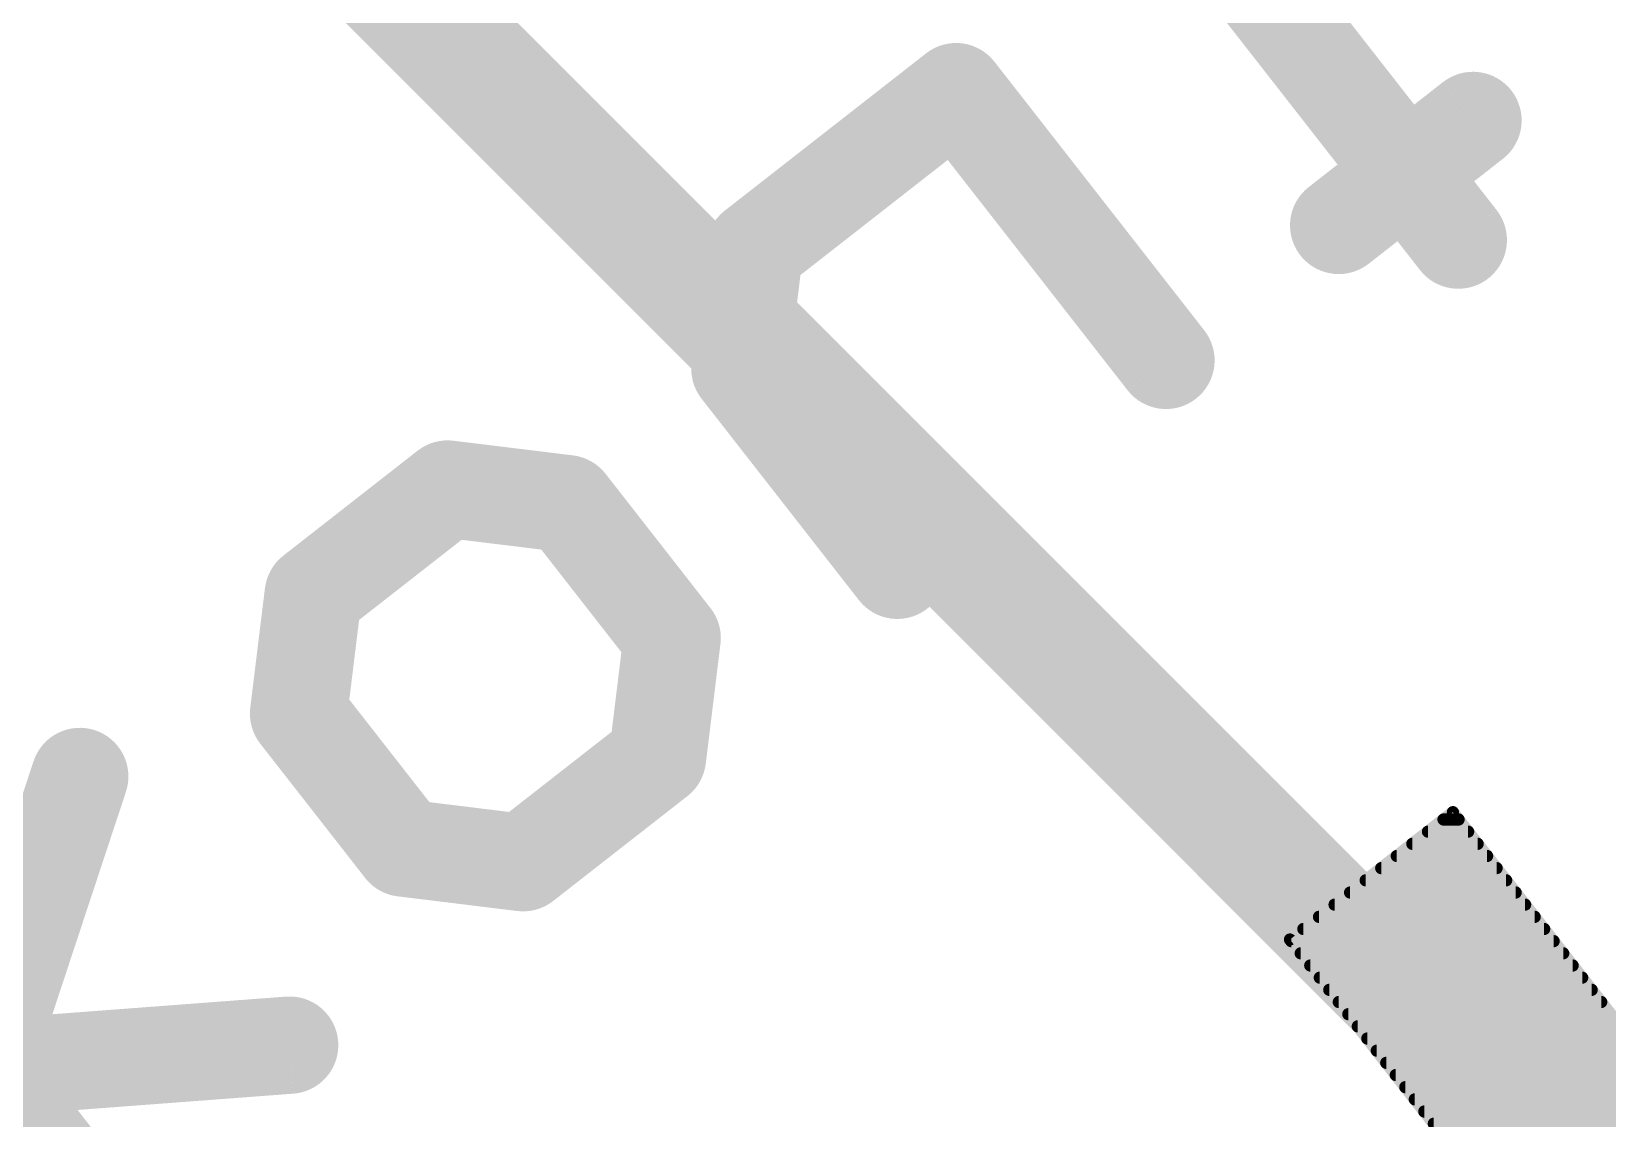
# Model space of a CAD drawing. Extents: x -0.1 to 20.3, y -11.4 to 28.1.
# Drawn here: x 11.344 to 14.635, y 17.283 to 19.552 of the extents above; entities that cross this region are included whole.
import ezdxf

# ---------------------------------------------------------------- set-up
doc = ezdxf.new("R2010")
doc.units = 0
doc.layers.add('1', color=12, linetype='CONTINUOUS')
doc.layers.add('22', color=40, linetype='CONTINUOUS')

msp = doc.modelspace()

# ---------------------------------------------------------------- linework, layer by layer
at = {"layer": '1', "const_width": 0.254}
msp.add_lwpolyline([(17.145, 14.605), (11.89, 19.86)], dxfattribs=at)
at = {"layer": '22'}
for points, const_width in [([(14.3235, 19.1165), (13.8852, 19.6774)], 0.2032), ([(12.8542, 19.0977), (13.2749, 19.4263)], 0.2032), ([(13.2749, 19.4263), (13.7131, 18.8654)], 0.2032), ([(14.0737, 19.1471), (14.3541, 19.3663)], 0.2032), ([(12.8235, 18.8479), (12.8542, 19.0977)], 0.2032), ([(13.1522, 18.4272), (12.8235, 18.8479)], 0.2032), ([(11.9327, 18.3777), (12.2131, 18.5968)], 0.2032), ([(12.2131, 18.5968), (12.4629, 18.5662)], 0.2032), ([(12.4629, 18.5662), (12.682, 18.2857)], 0.2032), ([(11.902, 18.1279), (11.9327, 18.3777)], 0.2032), ([(12.682, 18.2857), (12.6514, 18.0359)], 0.2032), ([(12.1211, 17.8475), (11.902, 18.1279)], 0.2032), ([(12.6514, 18.0359), (12.3709, 17.8168)], 0.2032), ([(11.4452, 17.9969), (11.2437, 17.3877)], 0.2032), ([(12.3709, 17.8168), (12.1211, 17.8475)], 0.2032), ([(14.3121, 17.9223), (13.9719, 17.6565)], 0.0254), ([(14.9158, 17.1497), (14.3121, 17.9223)], 0.0254), ([(14.2925, 17.907), (14.3241, 17.907)], 0.0254), ([(14.2275, 17.8562), (14.3638, 17.8562)], 0.0254), ([(14.26, 17.8816), (14.344, 17.8816)], 0.0254), ([(14.195, 17.8308), (14.3836, 17.8308)], 0.0254), ([(14.1625, 17.8054), (14.4035, 17.8054)], 0.0254), ([(11.0245, 17.6682), (11.6819, 16.8268)], 0.2032), ([(14.13, 17.78), (14.4233, 17.78)], 0.0254), ([(14.065, 17.7292), (14.463, 17.7292)], 0.0254), ([(14.0975, 17.7546), (14.4432, 17.7546)], 0.0254), ([(14.0325, 17.7038), (14.4829, 17.7038)], 0.0254), ([(13.9999, 17.6784), (14.5027, 17.6784)], 0.0254), ([(13.9719, 17.6565), (14.9602, 16.3915)], 0.0254), ([(13.9746, 17.653), (14.5226, 17.653)], 0.0254), ([(13.9944, 17.6276), (14.5424, 17.6276)], 0.0254), ([(14.0143, 17.6022), (14.5622, 17.6022)], 0.0254), ([(14.0341, 17.5768), (14.5821, 17.5768)], 0.0254), ([(14.054, 17.5514), (14.6019, 17.5514)], 0.0254), ([(14.0738, 17.526), (14.6218, 17.526)], 0.0254), ([(11.2437, 17.3877), (11.8834, 17.436)], 0.2032), ([(14.0937, 17.5006), (14.6416, 17.5006)], 0.0254), ([(14.1135, 17.4752), (14.6615, 17.4752)], 0.0254), ([(14.1334, 17.4498), (14.6813, 17.4498)], 0.0254), ([(14.1532, 17.4244), (14.7012, 17.4244)], 0.0254), ([(14.173, 17.399), (14.721, 17.399)], 0.0254), ([(14.1929, 17.3736), (14.7409, 17.3736)], 0.0254), ([(14.2127, 17.3482), (14.7607, 17.3482)], 0.0254), ([(14.2326, 17.3228), (14.7805, 17.3228)], 0.0254), ([(14.2524, 17.2974), (14.8004, 17.2974)], 0.0254), ([(14.2723, 17.272), (14.8202, 17.272)], 0.0254)]:
    msp.add_lwpolyline(points, dxfattribs=dict(at, const_width=const_width))
for points, const_width in [([(13.3149, 19.4576, 1), (13.2348, 19.3951)], 0.1016), ([(13.3061, 19.3863, 1), (13.2436, 19.4664)], 0.1016), ([(14.3854, 19.3262, 1), (14.3229, 19.4063)], 0.1016), ([(14.0424, 19.1872, 1), (14.105, 19.1071)], 0.1016), ([(12.8229, 19.1377, 1), (12.8855, 19.0576)], 0.1016), ([(12.9046, 19.0915, 1), (12.8038, 19.1039)], 0.1016), ([(14.2834, 19.0852, 1), (14.3635, 19.1477)], 0.1016), ([(12.8635, 18.8792, 1), (12.7835, 18.8166)], 0.1016), ([(13.6731, 18.8341, 1), (13.7531, 18.8967)], 0.1016), ([(12.7731, 18.8541, 1), (12.8739, 18.8417)], 0.1016), ([(12.2193, 18.6472, 1), (12.2069, 18.5464)], 0.1016), ([(12.2444, 18.5568, 1), (12.1819, 18.6369)], 0.1016), ([(12.5029, 18.5974, 1), (12.4229, 18.5349)], 0.1016), ([(12.4567, 18.5157, 1), (12.4691, 18.6166)], 0.1016), ([(13.1122, 18.3959, 1), (13.1922, 18.4585)], 0.1016), ([(11.9014, 18.4177, 1), (11.964, 18.3377)], 0.1016), ([(11.9831, 18.3715, 1), (11.8823, 18.3839)], 0.1016), ([(12.7325, 18.2795, 1), (12.6316, 18.2919)], 0.1016), ([(12.642, 18.2544, 1), (12.7221, 18.317)], 0.1016), ([(11.942, 18.1592, 1), (11.862, 18.0967)], 0.1016), ([(11.8516, 18.1341, 1), (11.9524, 18.1217)], 0.1016), ([(12.6826, 17.9959, 1), (12.6201, 18.0759)], 0.1016), ([(11.4934, 17.9809, 1), (11.397, 18.0128)], 0.1016), ([(12.6009, 18.0421, 1), (12.7018, 18.0297)], 0.1016), ([(12.1273, 17.8979, 1), (12.1149, 17.797)], 0.1016), ([(14.3171, 17.9262, 1), (14.3071, 17.9184)], 0.0127), ([(14.3161, 17.9173, 1), (14.3082, 17.9273)], 0.0127), ([(12.0811, 17.8162, 1), (12.1612, 17.8787)], 0.1016), ([(12.3396, 17.8568, 1), (12.4022, 17.7768)], 0.1016), ([(12.3647, 17.7664, 1), (12.3771, 17.8672)], 0.1016), ([(14.2925, 17.9134, 1), (14.2925, 17.9006)], 0.0127), ([(14.3241, 17.9006, 1), (14.3241, 17.9134)], 0.0127), ([(14.2275, 17.8626, 1), (14.2275, 17.8498)], 0.0127), ([(14.26, 17.888, 1), (14.26, 17.8753)], 0.0127), ([(14.344, 17.8753, 1), (14.344, 17.888)], 0.0127), ([(14.3638, 17.8498, 1), (14.3638, 17.8626)], 0.0127), ([(14.195, 17.8372, 1), (14.195, 17.8244)], 0.0127), ([(14.3836, 17.8244, 1), (14.3836, 17.8372)], 0.0127), ([(14.1625, 17.8118, 1), (14.1625, 17.7991)], 0.0127), ([(14.4035, 17.7991, 1), (14.4035, 17.8118)], 0.0127), ([(14.13, 17.7864, 1), (14.13, 17.7736)], 0.0127), ([(14.4233, 17.7736, 1), (14.4233, 17.7864)], 0.0127), ([(14.065, 17.7356, 1), (14.065, 17.7229)], 0.0127), ([(14.0975, 17.761, 1), (14.0975, 17.7482)], 0.0127), ([(14.4432, 17.7482, 1), (14.4432, 17.761)], 0.0127), ([(14.463, 17.7229, 1), (14.463, 17.7356)], 0.0127), ([(14.0325, 17.7102, 1), (14.0325, 17.6974)], 0.0127), ([(14.4829, 17.6974, 1), (14.4829, 17.7102)], 0.0127), ([(13.9999, 17.6848, 1), (13.9999, 17.672)], 0.0127), ([(14.5027, 17.672, 1), (14.5027, 17.6848)], 0.0127), ([(13.9769, 17.6604, 1), (13.9669, 17.6526)], 0.0127), ([(13.968, 17.6615, 1), (13.9758, 17.6515)], 0.0127), ([(13.9746, 17.6594, 1), (13.9746, 17.6467)], 0.0127), ([(13.9944, 17.634, 1), (13.9944, 17.6212)], 0.0127), ([(14.5226, 17.6467, 1), (14.5226, 17.6594)], 0.0127), ([(14.5424, 17.6212, 1), (14.5424, 17.634)], 0.0127), ([(14.0143, 17.6086, 1), (14.0143, 17.5958)], 0.0127), ([(14.5622, 17.5958, 1), (14.5622, 17.6086)], 0.0127), ([(14.0341, 17.5832, 1), (14.0341, 17.5705)], 0.0127), ([(14.5821, 17.5705, 1), (14.5821, 17.5832)], 0.0127), ([(14.054, 17.5578, 1), (14.054, 17.545)], 0.0127), ([(14.0738, 17.5324, 1), (14.0738, 17.5196)], 0.0127), ([(14.6019, 17.545, 1), (14.6019, 17.5578)], 0.0127), ([(14.6218, 17.5196, 1), (14.6218, 17.5324)], 0.0127), ([(11.8873, 17.3853, 1), (11.8796, 17.4866)], 0.1016), ([(14.0937, 17.507, 1), (14.0937, 17.4943)], 0.0127), ([(14.1135, 17.4816, 1), (14.1135, 17.4688)], 0.0127), ([(14.1334, 17.4562, 1), (14.1334, 17.4434)], 0.0127), ([(14.1532, 17.4308, 1), (14.1532, 17.4181)], 0.0127), ([(14.173, 17.4054, 1), (14.173, 17.3926)], 0.0127), ([(14.1929, 17.38, 1), (14.1929, 17.3672)], 0.0127), ([(14.2127, 17.3546, 1), (14.2127, 17.3419)], 0.0127), ([(14.2326, 17.3292, 1), (14.2326, 17.3164)], 0.0127), ([(14.2524, 17.3038, 1), (14.2524, 17.291)], 0.0127), ([(14.2723, 17.2784, 1), (14.2723, 17.2657)], 0.0127)]:
    msp.add_lwpolyline(points, format="xyb", dxfattribs=dict(at, const_width=const_width))

doc.saveas('drawing.dxf')
